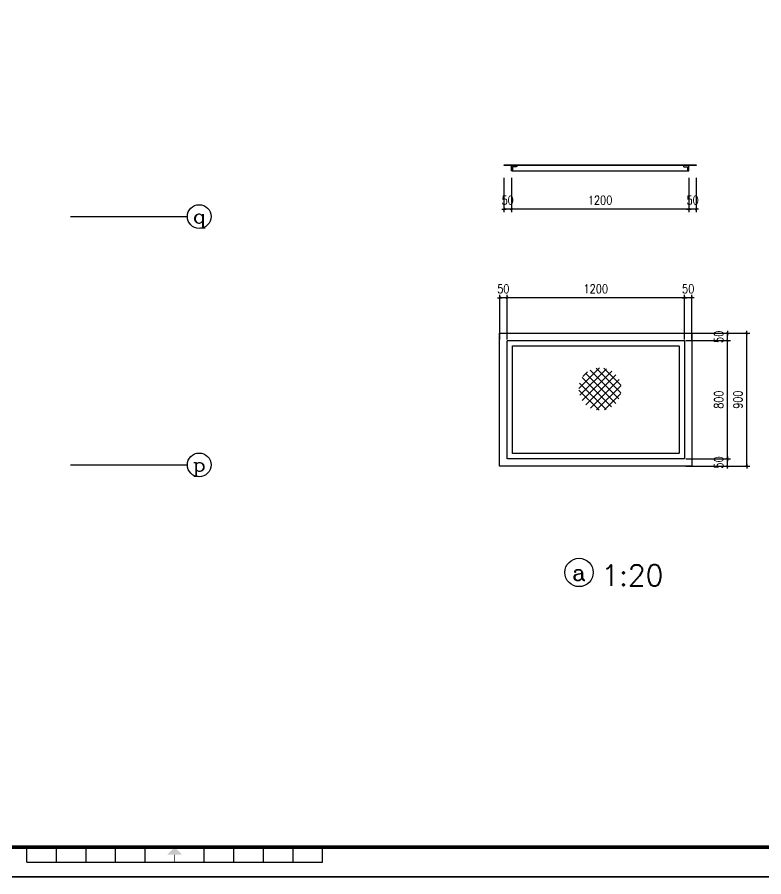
# Model space of a CAD drawing. Extents: x -1348811 to 123514, y -640545 to 749356.
# Drawn here: x -707442 to -694819, y 116087 to 130625 of the extents above; entities that cross this region are included whole.
import ezdxf
from ezdxf.enums import TextEntityAlignment as Align

# ---------------------------------------------------------------- set-up
doc = ezdxf.new("R2010")
doc.units = 0
doc.header["$LTSCALE"] = 10
doc.header["$MEASUREMENT"] = 0
doc.linetypes.add('DASH', pattern=[0.35, 0.25, -0.1])
doc.layers.get('0').update_dxf_attribs({"linetype": 'CONTINUOUS'})
doc.layers.get('Defpoints').update_dxf_attribs({"linetype": 'CONTINUOUS'})
for name, color, linetype in [('A-TEXT', 7, 'CONTINUOUS'), ('A_HATCH', 8, 'CONTINUOUS'), ('AXIS', 3, 'CONTINUOUS'), ('AXIS_TEXT', 7, 'CONTINUOUS'), ('QD', 5, 'CONTINUOUS'), ('STAIR', 9, 'CONTINUOUS'), ('图框', 7, 'CONTINUOUS')]:
    doc.layers.add(name, color=color, linetype=linetype)
doc.styles.add('_HZTXT', font='tjromans.shx', dxfattribs={"width": 0.8, "bigfont": 'tjhztxt.shx'})
doc.styles.add('_TCH_AXIS', font='COMPLEX', dxfattribs={"bigfont": 'GBCBIG'})
doc.styles.add('COMPLEX', font='COMPLEX')
doc.styles.add('HZ', font='romans', dxfattribs={"width": 0.6, "bigfont": 'hztxt'})
doc.dimstyles.new('DIMN50', dxfattribs={"dimscale": 0.5, "dimtxt": 300, "dimasz": 0.5, "dimexe": 100, "dimexo": 100, "dimgap": 150, "dimtad": 1, "dimdec": 0, "dimzin": 0, "dimdsep": 46, "dimtxsty": '_HZTXT', "dimblk": '_DIMX', "dimcen": 0.09, "dimclrt": 7, "dimadec": 1, "dimazin": 0, "dimtfac": 1, "dimtdec": 0, "dimtix": 1, "dimtmove": 2, "dimatfit": 3, "dimldrblk": 'ARCHTICK', "dimfxl": 0, "dimtolj": 1, "dimtzin": 0, "dimarcsym": 0})

# ---------------------------------------------------------------- blocks, each defined once
blk = doc.blocks.new('TJAD_TK_A1')
at = {"layer": '图框'}
for p, q in [((1341.38, 950.45), (500.38, 950.45)), ((870.88, 361.45), (870.88, 366.45)), ((880.88, 361.45), (880.88, 366.45)), ((890.88, 361.45), (890.88, 366.45)), ((900.88, 361.45), (900.88, 366.45)), ((910.88, 361.45), (910.88, 366.45)), ((930.88, 361.45), (930.88, 366.45)), ((940.88, 361.45), (940.88, 366.45)), ((950.88, 361.45), (950.88, 366.45)), ((960.88, 361.45), (960.88, 366.45)), ((970.88, 361.45), (970.88, 366.45)), ((870.88, 361.45), (970.88, 361.45)), ((500.38, 356.45), (1341.38, 356.45))]:
    blk.add_line(p, q, dxfattribs=at)
at = {"layer": '图框', "const_width": 1.2}
blk.add_lwpolyline([(1331.38, 940.45), (525.38, 940.45), (525.38, 366.45), (1331.38, 366.45)], close=True, dxfattribs=at)
at = {"layer": '图框', "const_width": 0.3}
blk.add_lwpolyline([(920.88, 363.95), (920.88, 361.45)], dxfattribs=at)
at = {"layer": '图框'}
blk.add_solid([(918.38, 363.95), (923.38, 363.95), (920.88, 366.45)], dxfattribs=at)
blk = doc.blocks.new('TJAD_图框_A1')
at = {"layer": '图框'}
blk.add_blockref('TJAD_TK_A1', (0, 0), dxfattribs=at)
blk = doc.blocks.new('_DIMX')
blk.add_line((-150, 0), (150, 0))
at = {"const_width": 50}
blk.add_lwpolyline([(-70, -70), (70, 70)], dxfattribs=at)
blk = doc.blocks.new('*D2056')
at = {"layer": 'AXIS', "color": 0, "lineweight": -2}
for p, q in [((-696160, 125176), (-696160, 125931)), ((-696035, 125176), (-696035, 125931)), ((-696161, 125881), (-696161, 125881)), ((-696035, 125881), (-696160, 125881)), ((-696035, 125881), (-696035, 125881))]:
    blk.add_line(p, q, dxfattribs=at)
at = {"layer": 'Defpoints', "color": 0}
for p in [(-696160, 125881), (-696160, 125126), (-696035, 125126)]:
    blk.add_point(p, dxfattribs=at)
at = {"layer": 'AXIS', "color": 0, "lineweight": -2, "xscale": 0.25, "yscale": 0.25, "zscale": 0.25}
for p, rotation in [((-696160, 125881), 8.537626542546147e-10), ((-696035, 125881), 180.0000000008538)]:
    blk.add_blockref('_DIMX', p, dxfattribs=dict(at, rotation=rotation))
at = {"layer": 'AXIS', "color": 7, "insert": (-696098, 126031), "char_height": 150, "attachment_point": 5, "style": '_HZTXT'}
blk.add_mtext('\\A1;50', dxfattribs=at)
blk = doc.blocks.new('_ArchTick')
at = {"color": 0, "linetype": 'ByBlock', "const_width": 0.4}
blk.add_lwpolyline([(-0.5, -0.5), (0.5, 0.5)], dxfattribs=at)
blk = doc.blocks.new('*D2057')
at = {"layer": 'AXIS', "color": 0, "lineweight": -2}
for p, q in [((-699160, 125176), (-699160, 125931)), ((-696160, 125176), (-696160, 125931)), ((-696161, 125881), (-699160, 125881))]:
    blk.add_line(p, q, dxfattribs=at)
at = {"layer": 'Defpoints', "color": 0}
for p in [(-699160, 125881), (-699160, 125126), (-696160, 125126)]:
    blk.add_point(p, dxfattribs=at)
at = {"layer": 'AXIS', "color": 0, "lineweight": -2, "xscale": 0.25, "yscale": 0.25, "zscale": 0.25}
for p, rotation in [((-699160, 125881), 180.0000000003291), ((-696160, 125881), 3.290168137937143e-10)]:
    blk.add_blockref('_DIMX', p, dxfattribs=dict(at, rotation=rotation))
at = {"layer": 'AXIS', "color": 7, "insert": (-697660, 126031), "char_height": 150, "attachment_point": 5, "style": '_HZTXT'}
blk.add_mtext('\\A1;1200', dxfattribs=at)
blk = doc.blocks.new('*D2058')
at = {"layer": 'AXIS', "color": 0, "lineweight": -2}
for p, q in [((-699285, 125176), (-699285, 125931)), ((-699160, 125176), (-699160, 125931)), ((-699286, 125881), (-699286, 125881)), ((-699160, 125881), (-699285, 125881)), ((-699160, 125881), (-699160, 125881))]:
    blk.add_line(p, q, dxfattribs=at)
at = {"layer": 'Defpoints', "color": 0}
for p in [(-699285, 125881), (-699285, 125126), (-699160, 125126)]:
    blk.add_point(p, dxfattribs=at)
at = {"layer": 'AXIS', "color": 0, "lineweight": -2, "xscale": 0.25, "yscale": 0.25, "zscale": 0.25}
for p, rotation in [((-699285, 125881), 1.067190595599543e-09), ((-699160, 125881), 180.0000000010672)]:
    blk.add_blockref('_DIMX', p, dxfattribs=dict(at, rotation=rotation))
at = {"layer": 'AXIS', "color": 7, "insert": (-699223, 126031), "char_height": 150, "attachment_point": 5, "rotation": 0, "style": '_HZTXT'}
blk.add_mtext('\\A1;50', dxfattribs=at)
blk = doc.blocks.new('*D2059')
at = {"layer": 'AXIS', "color": 0, "lineweight": -2}
for p, q in [((-696135, 123156), (-695381, 123156)), ((-695431, 123156), (-695431, 123157)), ((-695431, 123031), (-695431, 123156)), ((-696135, 123031), (-695381, 123031)), ((-695431, 123031), (-695431, 123031))]:
    blk.add_line(p, q, dxfattribs=at)
at = {"layer": 'Defpoints', "color": 0}
for p in [(-696185, 123156), (-695431, 123156), (-696185, 123031)]:
    blk.add_point(p, dxfattribs=at)
at = {"layer": 'AXIS', "color": 0, "lineweight": -2, "xscale": 0.25, "yscale": 0.25, "zscale": 0.25}
for p, rotation in [((-695431, 123156), 270), ((-695431, 123031), 90)]:
    blk.add_blockref('_DIMX', p, dxfattribs=dict(at, rotation=rotation))
at = {"layer": 'AXIS', "color": 7, "insert": (-695581, 123094), "char_height": 150, "attachment_point": 5, "rotation": 90, "style": '_HZTXT'}
blk.add_mtext('\\A1;50', dxfattribs=at)
blk = doc.blocks.new('*D2060')
at = {"layer": 'AXIS', "color": 0, "lineweight": -2}
for p, q in [((-696135, 125156), (-695381, 125156)), ((-695431, 123156), (-695431, 125156)), ((-696135, 123156), (-695381, 123156))]:
    blk.add_line(p, q, dxfattribs=at)
at = {"layer": 'Defpoints', "color": 0}
for p in [(-696185, 125156), (-695431, 125156), (-696185, 123156)]:
    blk.add_point(p, dxfattribs=at)
at = {"layer": 'AXIS', "color": 0, "lineweight": -2, "xscale": 0.25, "yscale": 0.25, "zscale": 0.25}
for p, rotation in [((-695431, 125156), 90), ((-695431, 123156), 270)]:
    blk.add_blockref('_DIMX', p, dxfattribs=dict(at, rotation=rotation))
at = {"layer": 'AXIS', "color": 7, "insert": (-695581, 124156), "char_height": 150, "attachment_point": 5, "rotation": 90, "style": '_HZTXT'}
blk.add_mtext('\\A1;800', dxfattribs=at)
blk = doc.blocks.new('*D2061')
at = {"layer": 'AXIS', "color": 0, "lineweight": -2}
for p, q in [((-696135, 125281), (-695381, 125281)), ((-695431, 125281), (-695431, 125282)), ((-695431, 125156), (-695431, 125281)), ((-696135, 125156), (-695381, 125156)), ((-695431, 125156), (-695431, 125156))]:
    blk.add_line(p, q, dxfattribs=at)
at = {"layer": 'Defpoints', "color": 0}
for p in [(-696185, 125281), (-695431, 125281), (-696185, 125156)]:
    blk.add_point(p, dxfattribs=at)
at = {"layer": 'AXIS', "color": 0, "lineweight": -2, "xscale": 0.25, "yscale": 0.25, "zscale": 0.25}
for p, rotation in [((-695431, 125281), 270), ((-695431, 125156), 90)]:
    blk.add_blockref('_DIMX', p, dxfattribs=dict(at, rotation=rotation))
at = {"layer": 'AXIS', "color": 7, "insert": (-695581, 125219), "char_height": 150, "attachment_point": 5, "rotation": 90, "style": '_HZTXT'}
blk.add_mtext('\\A1;50', dxfattribs=at)
blk = doc.blocks.new('*D2062')
at = {"layer": 'AXIS', "color": 0, "lineweight": -2}
for p, q in [((-695811, 125281), (-695056, 125281)), ((-695106, 123031), (-695106, 125281)), ((-695811, 123031), (-695056, 123031))]:
    blk.add_line(p, q, dxfattribs=at)
at = {"layer": 'Defpoints', "color": 0}
for p in [(-695861, 125281), (-695106, 125281), (-695861, 123031)]:
    blk.add_point(p, dxfattribs=at)
at = {"layer": 'AXIS', "color": 0, "lineweight": -2, "xscale": 0.25, "yscale": 0.25, "zscale": 0.25}
for p, rotation in [((-695106, 125281), 90), ((-695106, 123031), 270)]:
    blk.add_blockref('_DIMX', p, dxfattribs=dict(at, rotation=rotation))
at = {"layer": 'AXIS', "color": 7, "insert": (-695256, 124156), "char_height": 150, "attachment_point": 5, "rotation": 90, "style": '_HZTXT'}
blk.add_mtext('\\A1;900', dxfattribs=at)
blk = doc.blocks.new('*D2063')
at = {"layer": 'AXIS', "color": 0, "lineweight": -2}
for p, q in [((-696087, 127910), (-696087, 127330)), ((-695962, 127910), (-695962, 127330)), ((-696087, 127380), (-696087, 127380)), ((-695962, 127380), (-696087, 127380)), ((-695961, 127380), (-695961, 127380))]:
    blk.add_line(p, q, dxfattribs=at)
at = {"layer": 'Defpoints', "color": 0}
for p in [(-696087, 127960), (-695962, 127960), (-696087, 127380)]:
    blk.add_point(p, dxfattribs=at)
at = {"layer": 'AXIS', "color": 0, "lineweight": -2, "xscale": 0.25, "yscale": 0.25, "zscale": 0.25}
for p, rotation in [((-696087, 127380), 359.9999999991463), ((-695962, 127380), 179.9999999991462)]:
    blk.add_blockref('_DIMX', p, dxfattribs=dict(at, rotation=rotation))
at = {"layer": 'AXIS', "color": 7, "insert": (-696024, 127530), "char_height": 150, "attachment_point": 5, "style": '_HZTXT'}
blk.add_mtext('\\A1;50', dxfattribs=at)
blk = doc.blocks.new('*D2064')
at = {"layer": 'AXIS', "color": 0, "lineweight": -2}
for p, q in [((-699087, 127910), (-699087, 127330)), ((-696087, 127910), (-696087, 127330)), ((-696087, 127380), (-699086, 127380))]:
    blk.add_line(p, q, dxfattribs=at)
at = {"layer": 'Defpoints', "color": 0}
for p in [(-699087, 127960), (-696087, 127960), (-699087, 127380)]:
    blk.add_point(p, dxfattribs=at)
at = {"layer": 'AXIS', "color": 0, "lineweight": -2, "xscale": 0.25, "yscale": 0.25, "zscale": 0.25}
for p, rotation in [((-699087, 127380), 179.9999999996798), ((-696087, 127380), 359.9999999996798)]:
    blk.add_blockref('_DIMX', p, dxfattribs=dict(at, rotation=rotation))
at = {"layer": 'AXIS', "color": 7, "insert": (-697587, 127530), "char_height": 150, "attachment_point": 5, "style": '_HZTXT'}
blk.add_mtext('\\A1;1200', dxfattribs=at)
blk = doc.blocks.new('*D2065')
at = {"layer": 'AXIS', "color": 0, "lineweight": -2}
for p, q in [((-699212, 127910), (-699212, 127330)), ((-699087, 127910), (-699087, 127330)), ((-699212, 127380), (-699212, 127380)), ((-699087, 127380), (-699212, 127380)), ((-699086, 127380), (-699086, 127380))]:
    blk.add_line(p, q, dxfattribs=at)
at = {"layer": 'Defpoints', "color": 0}
for p in [(-699212, 127960), (-699087, 127960), (-699212, 127380)]:
    blk.add_point(p, dxfattribs=at)
at = {"layer": 'AXIS', "color": 0, "lineweight": -2, "xscale": 0.25, "yscale": 0.25, "zscale": 0.25}
for p, rotation in [((-699212, 127380), 359.9999999987193), ((-699087, 127380), 179.9999999987193)]:
    blk.add_blockref('_DIMX', p, dxfattribs=dict(at, rotation=rotation))
at = {"layer": 'AXIS', "color": 7, "insert": (-699149, 127530), "char_height": 150, "attachment_point": 5, "rotation": 360, "style": '_HZTXT'}
blk.add_mtext('\\A1;50', dxfattribs=at)
blk = doc.blocks.new('_AXISO')
blk.add_circle((0, 0), 0.5)
at = {"layer": 'AXIS_TEXT', "style": 'COMPLEX', "width": 1.041667}
blk.add_attdef('A', text='', height=0.56, dxfattribs=at).set_placement((-0.25, -0.28), (0.25, -0.28), align=Align.FIT)

msp = doc.modelspace()

# ---------------------------------------------------------------- hatches: boundary and pattern name
at = {"layer": 'A_HATCH'}
h = msp.add_hatch(dxfattribs=at)
h.set_pattern_fill('ANSI37', color=256, scale=750, style=0)
h.set_pattern_definition([(45, (-10456895.84, 3641681.2), (-66.2912607, 66.2912607), []), (135, (-10456895.84, 3641681.2), (-66.2912607, -66.2912607), [])])
h.paths.add_polyline_path([(-697227.8, 124336.6, 1), (-697947.2, 124336.6, 1)])

# ---------------------------------------------------------------- linework, layer by layer
at = {"layer": 'AXIS'}
for p, q in [((-699076.7, 128025.8), (-696086.7, 128025.8)), ((-706543.3, 127253.4), (-704565.3, 127253.4)), ((-706543.3, 123053.4), (-704565.3, 123053.4))]:
    msp.add_line(p, q, dxfattribs=at)
for centre in [(-704365.3, 127253.4), (-704365.3, 123053.4)]:
    msp.add_circle(centre, 200, dxfattribs=at)
at = {"layer": 'QD'}
for points in [[(-699086.7, 128025.8), (-699086.7, 128115.8), (-698996.7, 128115.8), (-698996.7, 128105.8, -0.4142136), (-699006.7, 128095.8), (-699066.7, 128095.8), (-699066.7, 128035.8, -0.4142136), (-699076.7, 128025.8)], [(-696086.7, 128025.8), (-696086.7, 128115.8), (-696176.7, 128115.8), (-696176.7, 128105.8, 0.4142136), (-696166.7, 128095.8), (-696106.7, 128095.8), (-696106.7, 128035.8, 0.4142136), (-696096.7, 128025.8)]]:
    msp.add_lwpolyline(points, format="xyb", close=True, dxfattribs=at)
at = {"layer": 'QD', "linetype": 'DASH'}
for points in [[(-699160.5, 125156.2), (-696160.5, 125156.2), (-696160.5, 123156.2), (-699160.5, 123156.2)], [(-699070.5, 125066.2), (-696250.5, 125066.2), (-696250.5, 123246.2), (-699070.5, 123246.2)]]:
    msp.add_lwpolyline(points, close=True, dxfattribs=at)
at = {"layer": 'STAIR'}
for points in [[(-699211.7, 128128.3), (-695961.7, 128128.3), (-695961.7, 128115.8), (-699211.7, 128115.8)], [(-699285.5, 125281.2), (-696035.5, 125281.2), (-696035.5, 123031.2), (-699285.5, 123031.2)]]:
    msp.add_lwpolyline(points, close=True, dxfattribs=at)

# ---------------------------------------------------------------- block references
at = {"layer": 'AXIS', "ltscale": 100}
ref = msp.add_blockref('_AXISO', (-697942.5, 121233.9), dxfattribs=dict(at, xscale=480, yscale=480, zscale=479.9999999999998))
ref.add_attrib('A', 'a', dxfattribs={"layer": 'AXIS_TEXT', "height": 268.8, "style": 'COMPLEX', "width": 1.25}).set_placement((-698062.5, 121099.5), (-697822.5, 121099.5), align=Align.FIT)
at = {"layer": 'STAIR', "xscale": 50, "yscale": 50, "zscale": 50}
for p in [(-750823.1, 98264.6), (-750823.1, 68564.6)]:
    msp.add_blockref('TJAD_图框_A1', p, dxfattribs=at)

# ---------------------------------------------------------------- texts
at = {"layer": 'A-TEXT', "ltscale": 10, "style": 'HZ'}
msp.add_text('1:20', height=350, dxfattribs=at).set_placement((-697567.2, 121010.5))
at = {"layer": 'AXIS_TEXT', "style": '_TCH_AXIS', "width": 1.3125}
for s, p, p2 in [('q', (-704478.5, 127140.3), (-704252.2, 127140.3)), ('p', (-704478.5, 122940.3), (-704252.2, 122940.3))]:
    msp.add_text(s, height=226.3, dxfattribs=at).set_placement(p, p2, align=Align.FIT)

# ---------------------------------------------------------------- dimensions: what is measured, and where the dimension line sits
at = {"layer": 'AXIS'}
for p1, p2, distance, picture, middle in [((-699086.7, 127959.7), (-699211.7, 127959.7), 579.5, '*D2065', (-699149.2, 127530.2)), ((-695961.7, 127959.7), (-696086.7, 127959.7), 579.5, '*D2063', (-696024.2, 127530.2)), ((-699160.5, 125126), (-699285.5, 125126), -754.9, '*D2058', (-699223, 126030.9)), ((-696035.5, 125126), (-696160.5, 125126), -754.9, '*D2056', (-696098, 126030.9)), ((-696185.5, 125156.2), (-696185.5, 125281.2), -754.9, '*D2061', (-695580.6, 125218.7)), ((-695861.1, 123031.2), (-695861.1, 125281.2), -754.9, '*D2062', (-695256.2, 124156.2)), ((-696185.5, 123156.2), (-696185.5, 125156.2), -754.9, '*D2060', (-695580.6, 124156.2)), ((-696185.5, 123031.2), (-696185.5, 123156.2), -754.9, '*D2059', (-695580.6, 123093.7))]:
    dim = msp.add_aligned_dim(p1=p1, p2=p2, distance=distance, dimstyle='DIMN50', override={"dimlfac": 0.4}, dxfattribs=at)
    dim.commit()
    dim.dimension.update_dxf_attribs({"geometry": picture, "text_midpoint": middle})
for p1, p2, distance, picture, middle in [((-696086.7, 127959.7), (-699086.7, 127959.7), 579.5, '*D2064', (-697586.7, 127530.2)), ((-696160.5, 125126), (-699160.5, 125126), -754.9, '*D2057', (-697660.5, 126030.9))]:
    dim = msp.add_aligned_dim(p1=p1, p2=p2, distance=distance, text='1200', dimstyle='DIMN50', override={"dimlfac": 0.4}, dxfattribs=at)
    dim.commit()
    dim.dimension.update_dxf_attribs({"geometry": picture, "text_midpoint": middle})

doc.saveas('drawing.dxf')
